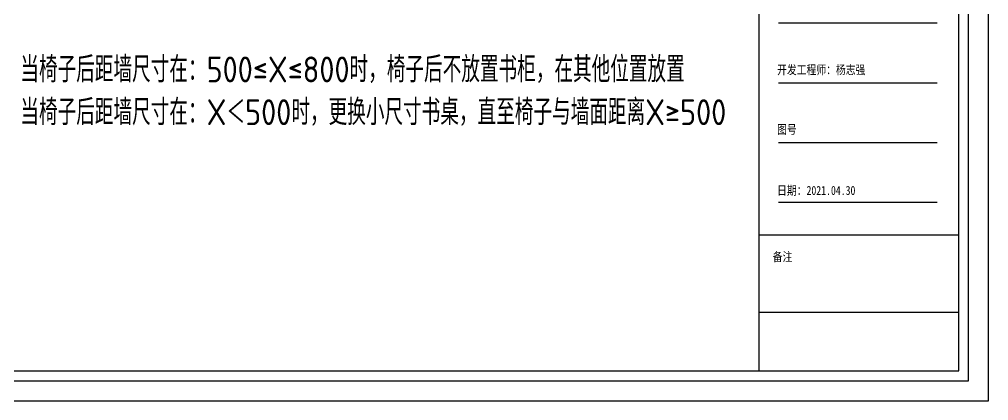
# Model space of a CAD drawing. Extents: x 422240 to 534325, y -8262 to 172635.
# Drawn here: x 510306 to 515927, y 84255 to 86470 of the extents above; entities that cross this region are included whole.
import ezdxf

# ---------------------------------------------------------------- set-up
doc = ezdxf.new("R2010")
doc.units = 0
doc.header["$LTSCALE"] = 1000
doc.header["$MEASUREMENT"] = 0
doc.styles.get("Standard").update_dxf_attribs({"font": 'gbenor.shx', "bigfont": 'gbcbig.shx'})
doc.styles.add('WJ', font='', dxfattribs={"width": 0.8, "height": 135})
doc.styles.get('WJ').set_extended_font_data('FangSong_GB2312')

# ---------------------------------------------------------------- blocks, each defined once
blk = doc.blocks.new('书房摆放方案图框')
at = {"color": 251}
for p, q in [((25027, 493), (25027, 17757)), ((372, 493), (25027, 493))]:
    blk.add_line(p, q, dxfattribs=at)
for p, q in [((21376, 667), (21376, 17583)), ((24853, 667), (24853, 17583)), ((21714, 6735), (24478, 6735)), ((21714, 5691), (24478, 5691)), ((21714, 4648), (24478, 4648)), ((21714, 3605), (24478, 3605)), ((21376, 3039), (24853, 3039)), ((21376, 1686), (24853, 1686)), ((546, 667), (24853, 667))]:
    blk.add_line(p, q)
blk.add_lwpolyline([(-25, 145), (25375, 145), (25375, 18105), (-25, 18105)], close=True)
at = {"attachment_point": 1, "style": 'WJ'}
for s, insert, char_height, width in [('{\\fSimSun|b0|i0|c134|p2;开发工程师：杨志强}', (21691, 5995), 156.48, 2121.87), ('图号', (21691, 4955), 156.5, 936.03), ('{\\fSimSun|b0|i0|c134|p2;日期：2021.04.30}', (21691, 3890), 156.48, 1897.99), ('{\\fSimSun|b0|i0|c134|p2;备注}', (21616, 2734), 156.48, 1247.5)]:
    blk.add_mtext(s, dxfattribs=dict(at, insert=insert, char_height=char_height, width=width))

msp = doc.modelspace()

# ---------------------------------------------------------------- block references
at = {"xscale": 0.3330153595476334, "yscale": 0.3330153595476334, "zscale": 0.3330153595476334}
msp.add_blockref('书房摆放方案图框', (507477.1, 84207), dxfattribs=at)

# ---------------------------------------------------------------- texts
at = {"char_height": 150, "attachment_point": 1}
for s, width, insert in [('当椅子后距墙尺寸在：500≤X≤800时，椅子后不放置书柜，在其他位置放置', 3906.68, (510311.9, 86254)), ('当椅子后距墙尺寸在：X＜500时，更换小尺寸书桌，直至椅子与墙面距离X≥500', 4548.43, (510311.9, 86005.8))]:
    msp.add_mtext_dynamic_manual_height_columns(s, width=width, gutter_width=1750, heights=[0], dxfattribs=dict(at, insert=insert))

doc.saveas('drawing.dxf')
